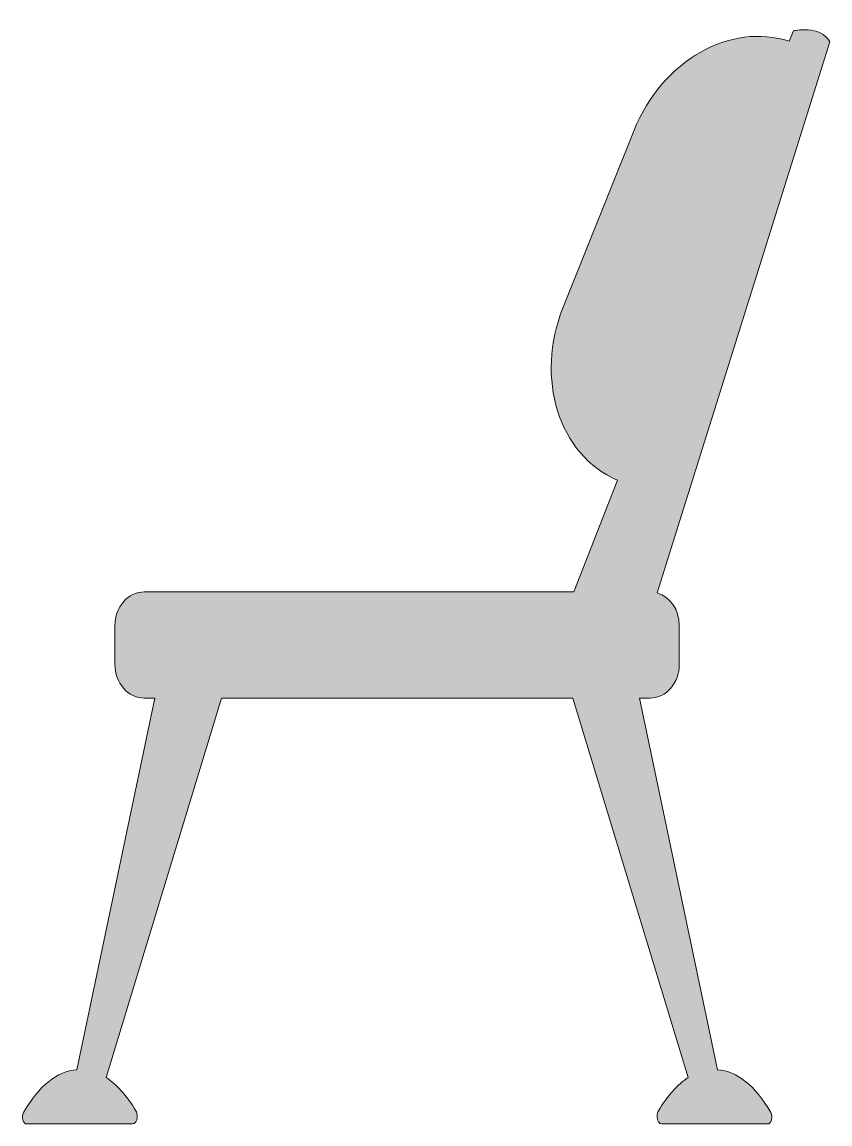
# Model space of a CAD drawing. Header units: inches. Extents: x 0 to 75, y 0 to 102.
import ezdxf

# ---------------------------------------------------------------- set-up
doc = ezdxf.new("R2010")
doc.units = ezdxf.units.IN
doc.header["$MEASUREMENT"] = 0
doc.layers.add('Layer 1', color=7, linetype='Continuous')

msp = doc.modelspace()

# ---------------------------------------------------------------- hatches: boundary and pattern name
at = {"layer": 'Layer 1', "true_color": 0xf05a28}
h = msp.add_hatch(color=20, dxfattribs=at)
h.dxf.hatch_style = 2
edge = h.paths.add_edge_path()
edge.add_spline(control_points=[(8.19, 4.3), (8.19, 4.3), (18.92, 39.54), (18.92, 39.54), (18.92, 39.54), (51.53, 39.54), (51.53, 39.54), (51.53, 39.54), (62.26, 4.3), (62.26, 4.3), (61.27, 3.67), (60.33, 2.63), (59.49, 1.22), (59.42, 1.1), (59.38, 0.95), (59.38, 0.79), (59.38, 0.79), (59.38, 0.64), (59.38, 0.64), (59.38, 0.29), (59.57, 0), (59.8, 0), (59.8, 0), (69.61, 0), (69.61, 0), (69.78, 0), (69.93, 0.15), (70, 0.38), (70.06, 0.61), (70.04, 0.88), (69.93, 1.07), (68.5, 3.53), (66.79, 4.9), (64.98, 5.04), (64.98, 5.04), (57.74, 39.54), (57.74, 39.54), (57.74, 39.54), (58.7, 39.54), (58.7, 39.54), (60.21, 39.54), (61.43, 40.94), (61.43, 42.66), (61.43, 42.66), (61.43, 46.28), (61.43, 46.28), (61.43, 47.74), (60.56, 48.95), (59.38, 49.3), (59.38, 49.3), (75.42, 100.47), (75.42, 100.47), (74.54, 102.09), (72.02, 101.49), (72.02, 101.49), (72.02, 101.49), (71.64, 100.52), (71.64, 100.52), (66.18, 102.31), (59.83, 98.73), (57.24, 92.28), (57.24, 92.28), (50.64, 75.82), (50.64, 75.82), (47.99, 69.23), (50.25, 62.11), (55.68, 59.76), (55.68, 59.76), (51.62, 49.4), (51.62, 49.4), (51.62, 49.4), (11.75, 49.4), (11.75, 49.4), (10.24, 49.4), (9.02, 48), (9.02, 46.28), (9.02, 46.28), (9.02, 42.66), (9.02, 42.66), (9.02, 40.94), (10.24, 39.54), (11.75, 39.54), (11.75, 39.54), (12.71, 39.54), (12.71, 39.54), (12.71, 39.54), (5.47, 5.04), (5.47, 5.04), (3.66, 4.9), (1.95, 3.53), (0.52, 1.07), (0.41, 0.88), (0.39, 0.61), (0.46, 0.38), (0.52, 0.15), (0.67, 0), (0.84, 0), (0.84, 0), (10.65, 0), (10.65, 0), (10.88, 0), (11.07, 0.29), (11.07, 0.64), (11.07, 0.64), (11.07, 0.79), (11.07, 0.79), (11.07, 0.95), (11.03, 1.1), (10.96, 1.22), (10.12, 2.63), (9.18, 3.67), (8.19, 4.3)], knot_values=[0, 0, 0, 0, 1, 1, 1, 2, 2, 2, 3, 3, 3, 4, 4, 4, 5, 5, 5, 6, 6, 6, 7, 7, 7, 8, 8, 8, 9, 9, 9, 10, 10, 10, 11, 11, 11, 12, 12, 12, 13, 13, 13, 14, 14, 14, 15, 15, 15, 16, 16, 16, 17, 17, 17, 18, 18, 18, 19, 19, 19, 20, 20, 20, 21, 21, 21, 22, 22, 22, 23, 23, 23, 24, 24, 24, 25, 25, 25, 26, 26, 26, 27, 27, 27, 28, 28, 28, 29, 29, 29, 30, 30, 30, 31, 31, 31, 32, 32, 32, 33, 33, 33, 34, 34, 34, 35, 35, 35, 36, 36, 36, 37, 37, 37, 37], degree=3, periodic=1)

# ---------------------------------------------------------------- linework, layer by layer
at = {"layer": 'Layer 1', "lineweight": 0}
msp.add_open_spline([(8.19, 4.3), (8.19, 4.3), (18.92, 39.54), (18.92, 39.54), (18.92, 39.54), (51.53, 39.54), (51.53, 39.54), (51.53, 39.54), (62.26, 4.3), (62.26, 4.3), (61.27, 3.67), (60.33, 2.63), (59.49, 1.22), (59.42, 1.1), (59.38, 0.95), (59.38, 0.79), (59.38, 0.79), (59.38, 0.64), (59.38, 0.64), (59.38, 0.29), (59.57, 0), (59.8, 0), (59.8, 0), (69.61, 0), (69.61, 0), (69.78, 0), (69.93, 0.15), (70, 0.38), (70.06, 0.61), (70.04, 0.88), (69.93, 1.07), (68.5, 3.53), (66.79, 4.9), (64.98, 5.04), (64.98, 5.04), (57.74, 39.54), (57.74, 39.54), (57.74, 39.54), (58.7, 39.54), (58.7, 39.54), (60.21, 39.54), (61.43, 40.94), (61.43, 42.66), (61.43, 42.66), (61.43, 46.28), (61.43, 46.28), (61.43, 47.74), (60.56, 48.95), (59.38, 49.3), (59.38, 49.3), (75.42, 100.47), (75.42, 100.47), (74.54, 102.09), (72.02, 101.49), (72.02, 101.49), (72.02, 101.49), (71.64, 100.52), (71.64, 100.52), (66.18, 102.31), (59.83, 98.73), (57.24, 92.28), (57.24, 92.28), (50.64, 75.82), (50.64, 75.82), (47.99, 69.23), (50.25, 62.11), (55.68, 59.76), (55.68, 59.76), (51.62, 49.4), (51.62, 49.4), (51.62, 49.4), (11.75, 49.4), (11.75, 49.4), (10.24, 49.4), (9.02, 48), (9.02, 46.28), (9.02, 46.28), (9.02, 42.66), (9.02, 42.66), (9.02, 40.94), (10.24, 39.54), (11.75, 39.54), (11.75, 39.54), (12.71, 39.54), (12.71, 39.54), (12.71, 39.54), (5.47, 5.04), (5.47, 5.04), (3.66, 4.9), (1.95, 3.53), (0.52, 1.07), (0.41, 0.88), (0.39, 0.61), (0.46, 0.38), (0.52, 0.15), (0.67, 0), (0.84, 0), (0.84, 0), (10.65, 0), (10.65, 0), (10.88, 0), (11.07, 0.29), (11.07, 0.64), (11.07, 0.64), (11.07, 0.79), (11.07, 0.79), (11.07, 0.95), (11.03, 1.1), (10.96, 1.22), (10.12, 2.63), (9.18, 3.67), (8.19, 4.3)], degree=3, knots=[0, 0, 0, 0, 1, 1, 1, 2, 2, 2, 3, 3, 3, 4, 4, 4, 5, 5, 5, 6, 6, 6, 7, 7, 7, 8, 8, 8, 9, 9, 9, 10, 10, 10, 11, 11, 11, 12, 12, 12, 13, 13, 13, 14, 14, 14, 15, 15, 15, 16, 16, 16, 17, 17, 17, 18, 18, 18, 19, 19, 19, 20, 20, 20, 21, 21, 21, 22, 22, 22, 23, 23, 23, 24, 24, 24, 25, 25, 25, 26, 26, 26, 27, 27, 27, 28, 28, 28, 29, 29, 29, 30, 30, 30, 31, 31, 31, 32, 32, 32, 33, 33, 33, 34, 34, 34, 35, 35, 35, 36, 36, 36, 37, 37, 37, 37], dxfattribs=at)

doc.saveas('drawing.dxf')
